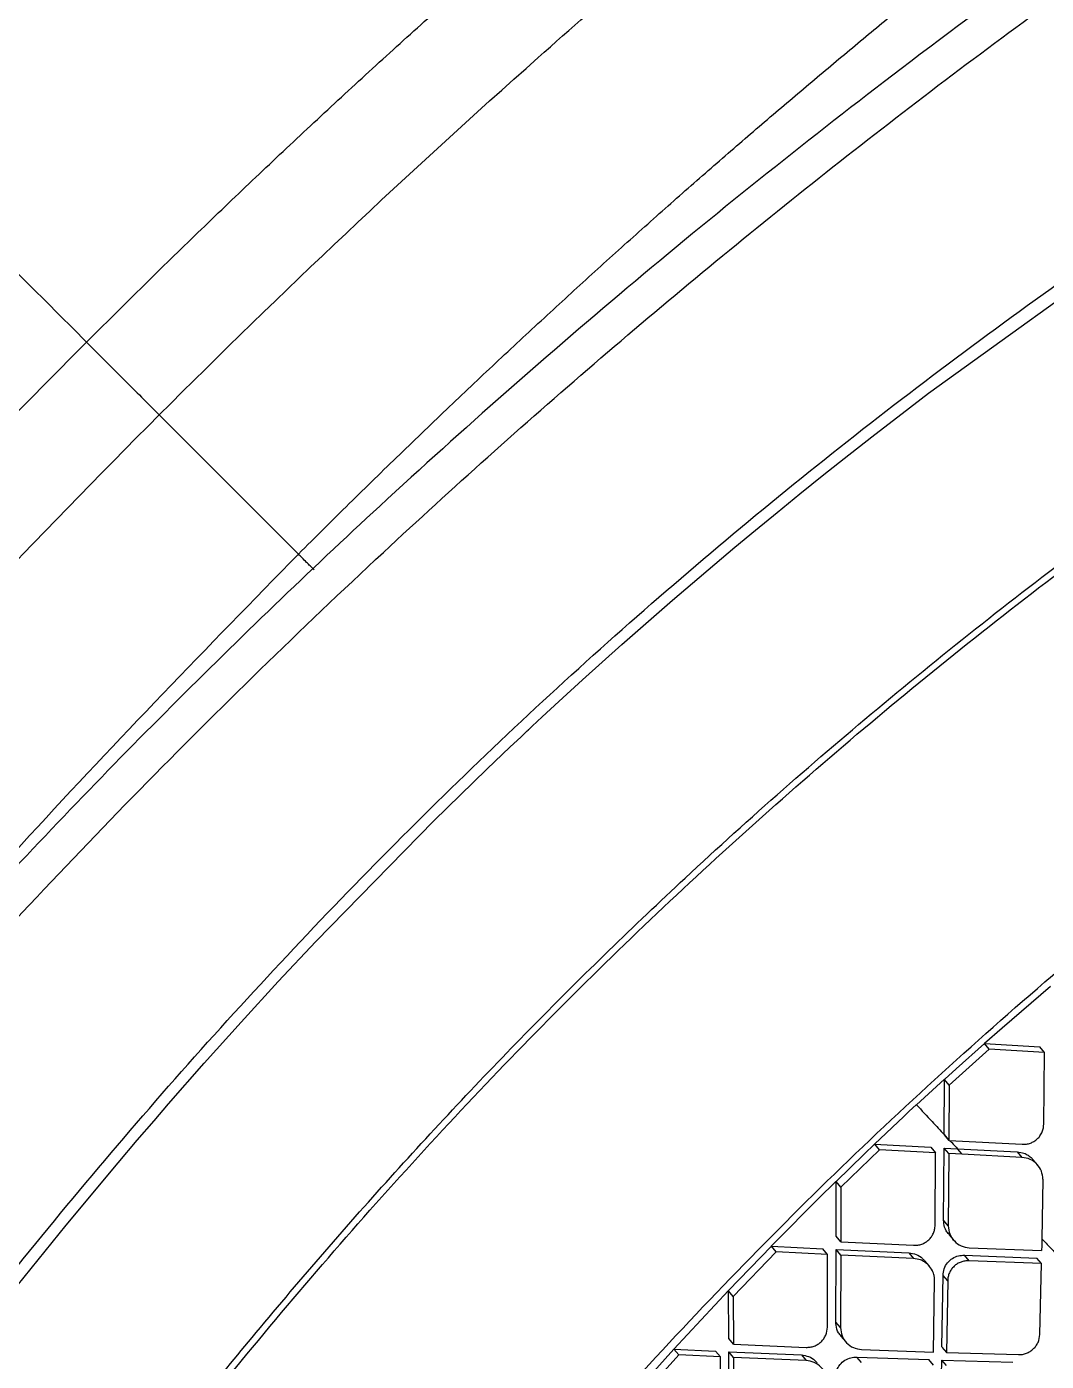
# Model space of a CAD drawing. Extents: x 0 to 84, y -21 to 126.
# Drawn here: x 8.492 to 10.946, y 67.292 to 70.503 of the extents above; entities that cross this region are included whole.
import ezdxf

# ---------------------------------------------------------------- set-up
doc = ezdxf.new("R2010")
doc.units = 0
doc.header["$MEASUREMENT"] = 0
doc.layers.add('1', color=4, linetype='Continuous')

# ---------------------------------------------------------------- blocks, each defined once
blk = doc.blocks.new('PRODIGY')
at = {"layer": '1', "color": 3, "linetype": 'Continuous', "lineweight": 25}
for p, q in [((9.146, 69.2338), (8.8111, 69.5687)), ((10.8399, 68.0946), (10.9563, 68.1946)), ((10.797, 68.057), (10.8399, 68.0946)), ((10.809, 68.043), (10.7122, 67.9563)), ((10.7292, 67.9959), (10.7972, 68.0566)), ((10.7976, 68.0565), (10.9303, 68.0485)), ((10.809, 68.043), (10.7976, 68.0565)), ((10.9417, 68.035), (10.809, 68.043)), ((10.9417, 68.035), (10.9303, 68.0485)), ((10.9399, 67.8619), (10.9417, 68.035)), ((10.6335, 67.9092), (10.701, 67.9708)), ((10.7004, 67.8377), (10.7008, 67.9698)), ((10.7122, 67.9563), (10.7008, 67.9698)), ((10.7018, 67.971), (10.7292, 67.9959)), ((10.7122, 67.9563), (10.7118, 67.8239)), ((10.6164, 67.8934), (10.6333, 67.9091)), ((10.5327, 67.8146), (10.6029, 67.8808)), ((10.6029, 67.8808), (10.6164, 67.8934)), ((10.5081, 67.7907), (10.5329, 67.8144)), ((10.5327, 67.8144), (10.6682, 67.8068)), ((10.5447, 67.8009), (10.5333, 67.8144)), ((10.6682, 67.8068), (10.6796, 67.7934)), ((10.7124, 67.8233), (10.8879, 67.8141)), ((10.4401, 67.7248), (10.5081, 67.7907)), ((10.5447, 67.8009), (10.4514, 67.7108)), ((10.6796, 67.7934), (10.5447, 67.8009)), ((10.6785, 67.6194), (10.6796, 67.7934)), ((10.699, 67.6313), (10.7003, 67.8051)), ((10.7003, 67.8051), (10.7323, 67.8034)), ((10.7116, 67.7917), (10.7003, 67.8051)), ((10.7116, 67.7917), (10.7103, 67.6179)), ((10.7435, 67.79), (10.7116, 67.7917)), ((10.7435, 67.79), (10.7322, 67.8034)), ((10.7325, 67.8034), (10.8763, 67.796)), ((10.8875, 67.7827), (10.7435, 67.79)), ((10.8763, 67.796), (10.8875, 67.7827)), ((10.9257, 67.7638), (10.9145, 67.7771)), ((10.3981, 67.6839), (10.4398, 67.725)), ((10.4401, 67.5929), (10.44, 67.7249)), ((10.4514, 67.7108), (10.44, 67.7244)), ((10.4514, 67.7108), (10.4515, 67.5794)), ((10.938, 67.73), (10.9354, 67.5854)), ((10.2934, 67.5786), (10.3981, 67.6839)), ((10.7103, 67.6179), (10.699, 67.6313)), ((10.4515, 67.5794), (10.4401, 67.5929)), ((10.7114, 67.5973), (10.7226, 67.584)), ((10.1813, 67.4621), (10.2845, 67.5691)), ((10.2962, 67.5555), (10.1927, 67.4483)), ((10.2843, 67.5693), (10.2934, 67.5786)), ((10.2844, 67.5691), (10.4082, 67.5627)), ((10.2962, 67.5555), (10.2847, 67.5691)), ((10.4196, 67.5492), (10.2962, 67.5555)), ((10.4196, 67.5492), (10.4082, 67.5627)), ((10.4192, 67.3744), (10.4196, 67.5492)), ((10.4396, 67.3864), (10.4401, 67.5611)), ((10.4401, 67.5611), (10.6154, 67.5529)), ((10.4515, 67.5477), (10.4401, 67.5611)), ((10.4515, 67.5794), (10.6269, 67.5711)), ((10.6154, 67.5529), (10.6267, 67.5395)), ((10.7607, 67.5652), (10.9349, 67.5583)), ((10.4515, 67.5477), (10.4508, 67.3731)), ((10.6267, 67.5395), (10.4515, 67.5477)), ((10.6648, 67.5207), (10.6536, 67.534)), ((10.7491, 67.5472), (10.9231, 67.5404)), ((10.7603, 67.5339), (10.7491, 67.5471)), ((10.9343, 67.5272), (10.7603, 67.5339)), ((10.9343, 67.5272), (10.9232, 67.5404)), ((10.9304, 67.3565), (10.9343, 67.5272)), ((10.6748, 67.3143), (10.6771, 67.4868)), ((10.6951, 67.3265), (10.6976, 67.4988)), ((10.7088, 67.4855), (10.6976, 67.4988)), ((10.7088, 67.4855), (10.7062, 67.3133)), ((10.0494, 67.3211), (10.1811, 67.4623)), ((10.1819, 67.3467), (10.1813, 67.4621)), ((10.1927, 67.4483), (10.1813, 67.4618)), ((10.1927, 67.4483), (10.1932, 67.3332)), ((10.4508, 67.3731), (10.4396, 67.3864)), ((10.1932, 67.3332), (10.1819, 67.3467)), ((10.1932, 67.3332), (10.368, 67.3256)), ((10.452, 67.3524), (10.4633, 67.3391)), ((10.6951, 67.3264), (10.7062, 67.3133)), ((9.9249, 67.1825), (10.0496, 67.3209)), ((10.0613, 67.3074), (9.9362, 67.1688)), ((10.0495, 67.3209), (10.1502, 67.3162)), ((10.0613, 67.3074), (10.0499, 67.3209)), ((10.1616, 67.3027), (10.0613, 67.3074)), ((10.1502, 67.3162), (10.1616, 67.3027)), ((10.1619, 67.1271), (10.1616, 67.3027)), ((10.182, 67.3147), (10.3566, 67.3073)), ((10.1822, 67.1392), (10.182, 67.3147)), ((10.1933, 67.3013), (10.182, 67.3147)), ((10.1933, 67.3013), (10.1934, 67.1259)), ((10.3679, 67.2939), (10.1933, 67.3013)), ((10.3566, 67.3073), (10.3679, 67.2939)), ((10.4898, 67.3021), (10.6632, 67.2962)), ((10.501, 67.2889), (10.4898, 67.3021)), ((10.5013, 67.3204), (10.6748, 67.3143)), ((10.6743, 67.283), (10.6632, 67.2962)), ((10.6913, 67.1255), (10.6946, 67.2952)), ((10.6946, 67.2952), (10.8655, 67.2903)), ((10.7057, 67.282), (10.6946, 67.2952)), ((10.7062, 67.3133), (10.8789, 67.3081))]:
    blk.add_line(p, q, dxfattribs=at)
at = {"layer": '1', "color": 3, "linetype": 'Continuous', "lineweight": 25, "flags": 128}
for points in [[(8.4358, 67.4321), (8.5872, 67.6199), (8.7119, 67.7695), (8.758, 67.8237), (8.7985, 67.8709), (8.8334, 67.9112), (8.9196, 68.0091), (9.0082, 68.1078), (9.0977, 68.2054), (9.1881, 68.3019), (9.4719, 68.5921), (9.5994, 68.7162), (9.6561, 68.7702), (9.6811, 68.7938), (9.6921, 68.8042), (9.697, 68.8087), (9.6991, 68.8107), (9.7001, 68.8116), (9.7008, 68.8123), (9.7008, 68.8123), (9.7008, 68.8123), (9.7008, 68.8123), (9.7008, 68.8123), (9.7009, 68.8124), (9.7013, 68.8128), (9.7028, 68.8142), (9.7089, 68.8198), (9.7329, 68.8423), (9.7732, 68.8795), (9.8299, 68.9313), (9.9246, 69.0164), (10.0465, 69.123), (10.1964, 69.2502), (10.246, 69.2915), (10.2983, 69.3343), (10.3532, 69.3789), (10.4106, 69.425), (10.4708, 69.4726), (10.5337, 69.5218), (10.5993, 69.5724), (10.6626, 69.6207), (11.1688, 69.9852)], [(10.7004, 67.8367), (10.7068, 67.8292), (10.7118, 67.8233)], [(10.7005, 67.8373), (10.7068, 67.8298), (10.7118, 67.8239)], [(10.9354, 67.5854), (10.9351, 67.5702), (10.9349, 67.5583)]]:
    blk.add_lwpolyline(points, dxfattribs=at)
at = {"layer": '1', "color": 3, "linetype": 'Continuous', "lineweight": 25}
for points, knots in [([(8.636, 69.7438), (8.29, 70.0899), (7.9436, 70.4362), (7.2501, 71.1297), (6.9029, 71.4769), (6.2076, 72.1722), (5.8595, 72.5203), (5.163, 73.2168), (4.8147, 73.5651), (4.4664, 73.9134)], [0, 0, 0, 0, 0.25, 0.25, 0.5, 0.5, 0.75, 0.75, 1, 1, 1, 1]), ([(12.6114, 71.7194), (12.532, 71.6749), (12.3846, 71.5923), (12.1829, 71.4732), (12.0152, 71.3717), (11.879, 71.2871), (11.6569, 71.1468), (11.2257, 70.8633), (10.6189, 70.4274), (9.9528, 69.8955), (9.3686, 69.3815), (8.8371, 68.871), (8.3554, 68.3694), (7.9804, 67.9458), (7.7026, 67.6129), (7.5189, 67.3848), (7.3781, 67.2038), (7.2699, 67.0614), (7.1807, 66.9419), (7.0721, 66.7935), (6.9451, 66.6155), (6.8, 66.4069), (6.6999, 66.2559), (6.6465, 66.1754)], [0, 0, 0, 0, 0.033203, 0.061622, 0.085458, 0.10469, 0.120114, 0.181266, 0.292931, 0.392551, 0.492182, 0.576755, 0.661373, 0.745916, 0.78311, 0.81961, 0.852831, 0.866767, 0.884898, 0.907264, 0.933869, 0.964716, 1, 1, 1, 1]), ([(6.7131, 66.1272), (6.8663, 66.353), (7.1723, 66.804), (7.6724, 67.4508), (8.201, 68.0742), (8.7599, 68.6716), (9.3135, 69.2106), (9.855, 69.6952), (10.3799, 70.1293), (10.9222, 70.5429), (11.4818, 70.9341), (12.0558, 71.3048), (12.4511, 71.5312), (12.6488, 71.6444)], [0, 0, 0, 0, 0.100069, 0.199912, 0.299747, 0.399786, 0.499826, 0.583023, 0.66622, 0.749552, 0.833045, 0.916506, 1, 1, 1, 1]), ([(9.146, 69.2338), (9.1665, 69.2542), (9.2072, 69.2949), (9.2684, 69.3552), (9.3292, 69.4148), (9.3896, 69.4735), (9.4497, 69.5313), (9.5094, 69.5884), (9.5687, 69.6446), (9.6276, 69.7), (9.6861, 69.7545), (9.7443, 69.8083), (9.802, 69.8612), (9.8592, 69.9134), (9.9161, 69.9647), (9.9725, 70.0153), (10.0285, 70.0651), (10.084, 70.1141), (10.1391, 70.1623), (10.1937, 70.2098), (10.2479, 70.2565), (10.3016, 70.3025), (10.3549, 70.3477), (10.4077, 70.3921), (10.46, 70.4358), (10.5118, 70.4788), (10.5631, 70.5211), (10.6139, 70.5626), (10.6641, 70.6034), (10.7139, 70.6434), (10.7632, 70.6828), (10.8119, 70.7214), (10.8601, 70.7593), (10.9077, 70.7965), (10.9548, 70.833), (11.0014, 70.8688), (11.0474, 70.904), (11.0928, 70.9384), (11.1377, 70.9722), (11.182, 71.0053), (11.2257, 71.0378), (11.2689, 71.0696), (11.3116, 71.1008), (11.3536, 71.1313), (11.3951, 71.1612), (11.4361, 71.1905), (11.4764, 71.2192), (11.5162, 71.2473), (11.5553, 71.2747), (11.5939, 71.3016), (11.6319, 71.3279), (11.6693, 71.3535), (11.7061, 71.3786), (11.7423, 71.4032), (11.7779, 71.4271), (11.8129, 71.4505), (11.8472, 71.4734), (11.881, 71.4957), (11.9141, 71.5174), (11.936, 71.5317), (11.9468, 71.5387)], [0, 0, 0, 0, 0.023867, 0.047505, 0.070913, 0.094091, 0.117038, 0.139754, 0.162238, 0.184489, 0.206506, 0.228287, 0.249833, 0.271143, 0.29222, 0.313064, 0.333676, 0.354056, 0.374206, 0.394124, 0.413811, 0.433266, 0.452488, 0.471479, 0.490236, 0.508759, 0.527049, 0.545103, 0.562923, 0.580507, 0.597856, 0.614968, 0.631844, 0.648484, 0.664887, 0.681053, 0.696983, 0.712677, 0.728138, 0.743367, 0.758364, 0.773131, 0.787669, 0.801978, 0.816058, 0.829911, 0.843535, 0.856933, 0.870103, 0.883046, 0.895763, 0.908252, 0.920515, 0.93255, 0.944359, 0.955941, 0.967296, 0.978425, 0.989326, 1, 1, 1, 1]), ([(8.636, 69.7438), (8.6576, 69.7653), (8.7007, 69.8082), (8.7656, 69.8723), (8.8306, 69.936), (8.8959, 69.9993), (8.9613, 70.0623), (9.0269, 70.1248), (9.0926, 70.187), (9.1586, 70.2489), (9.2247, 70.3103), (9.2909, 70.3714), (9.3574, 70.4321), (9.424, 70.4924), (9.4908, 70.5524), (9.5759, 70.6281), (9.6795, 70.7191), (9.8015, 70.8246), (9.9237, 70.9284), (10.046, 71.0305), (10.1683, 71.131), (10.2907, 71.2297), (10.4132, 71.3268), (10.4953, 71.3905), (10.5362, 71.4222)], [0, 0, 0, 0, 0.035996, 0.071937, 0.107824, 0.143657, 0.179437, 0.215165, 0.250841, 0.286467, 0.322043, 0.357569, 0.393047, 0.428477, 0.463859, 0.499195, 0.563203, 0.6268, 0.68999, 0.752778, 0.815169, 0.877166, 0.938775, 1, 1, 1, 1]), ([(8.8111, 69.5687), (9.1065, 69.8642), (9.4106, 70.1511), (9.8795, 70.5671), (10.0381, 70.7033), (10.3598, 70.9706), (10.5231, 71.1016), (10.6886, 71.2294)], [0, 0, 0, 0, 0.5, 0.5, 0.75, 0.75, 1, 1, 1, 1]), ([(7.3347, 65.8858), (7.4677, 66.1007), (7.7338, 66.5307), (8.1731, 67.1494), (8.643, 67.743), (9.145, 68.3063), (9.6773, 68.8378), (10.2429, 69.334), (10.8394, 69.7966), (11.4638, 70.2248), (12.1102, 70.6219), (12.5576, 70.8571), (12.7814, 70.9748)], [0, 0, 0, 0, 0.100262, 0.200594, 0.300842, 0.400493, 0.499762, 0.599107, 0.699009, 0.799378, 0.89967, 1, 1, 1, 1]), ([(7.9017, 65.7551), (7.9103, 65.769), (7.9327, 65.8051), (7.9734, 65.8711), (8.0208, 65.9476), (8.0676, 66.0225), (8.108, 66.0862), (8.147, 66.1462), (8.1867, 66.2066), (8.2594, 66.3157), (8.3648, 66.47), (8.5411, 66.7186), (8.762, 67.0135), (9.0484, 67.3703), (9.3638, 67.7356), (9.7114, 68.1047), (10.1056, 68.4878), (10.5546, 68.8821), (11.0629, 69.2814), (11.5347, 69.6133), (11.9594, 69.8864), (12.2332, 70.0504), (12.4138, 70.1537), (12.4983, 70.2013), (12.5835, 70.2483), (12.6665, 70.2935), (12.7519, 70.3391), (12.8362, 70.3828), (12.8948, 70.4132), (12.9219, 70.4272)], [0, 0, 0, 0, 0.0070154, 0.0183633, 0.0334229, 0.0458502, 0.0564362, 0.0659719, 0.0767348, 0.0876127, 0.1225496, 0.1573381, 0.2190684, 0.2814673, 0.3546836, 0.4272194, 0.5001153, 0.5918224, 0.6850474, 0.7791456, 0.8408839, 0.9031276, 0.9169639, 0.9307217, 0.945004, 0.9589917, 0.971501, 0.9868277, 1, 1, 1, 1]), ([(7.9164, 65.7461), (8.0394, 65.9433), (8.2852, 66.3374), (8.6932, 66.9027), (9.128, 67.4459), (9.591, 67.9625), (10.0829, 68.4482), (10.6026, 68.9028), (11.1499, 69.3269), (11.7222, 69.7203), (12.3146, 70.0864), (12.7249, 70.3035), (12.93, 70.412)], [0, 0, 0, 0, 0.100345, 0.20059, 0.300906, 0.400755, 0.500092, 0.599381, 0.699069, 0.799349, 0.899659, 1, 1, 1, 1]), ([(6.9576, 67.8436), (6.9745, 67.8654), (7.0082, 67.9091), (7.0593, 67.9743), (7.1108, 68.0396), (7.1629, 68.1049), (7.2155, 68.1701), (7.2685, 68.2354), (7.322, 68.3006), (7.376, 68.3658), (7.4305, 68.431), (7.4855, 68.4962), (7.541, 68.5614), (7.597, 68.6266), (7.6535, 68.6918), (7.7105, 68.757), (7.7882, 68.8451), (7.8872, 68.9559), (8.0081, 69.0888), (8.1305, 69.2211), (8.2546, 69.3528), (8.3802, 69.4839), (8.5073, 69.6144), (8.5931, 69.7006), (8.636, 69.7438)], [0, 0, 0, 0, 0.032557, 0.065231, 0.09802, 0.130927, 0.163952, 0.197096, 0.230359, 0.263742, 0.297245, 0.33087, 0.364617, 0.398487, 0.43248, 0.466598, 0.50084, 0.571439, 0.642265, 0.713324, 0.784621, 0.856162, 0.927954, 1, 1, 1, 1]), ([(8.636, 69.7438), (8.6547, 69.7251), (8.6733, 69.7065), (8.7089, 69.6709), (8.7259, 69.6539), (8.7567, 69.6231), (8.7706, 69.6092), (8.7942, 69.5856), (8.8039, 69.5759), (8.8111, 69.5687)], [0, 0, 0, 0, 0.25, 0.25, 0.5, 0.5, 0.75, 0.75, 1, 1, 1, 1]), ([(8.684, 65.5752), (8.8226, 65.7863), (9.0999, 66.2086), (9.5651, 66.8073), (10.0648, 67.377), (10.6018, 67.9117), (11.1739, 68.4082), (11.7778, 68.8647), (12.4078, 69.2848), (12.8484, 69.5306), (13.0687, 69.6535)], [0, 0, 0, 0, 0.125001, 0.250001, 0.375003, 0.499997, 0.624991, 0.749994, 0.874996, 1, 1, 1, 1]), ([(7.1504, 67.6912), (7.2783, 67.8567), (7.4093, 68.02), (7.6765, 68.3418), (7.8128, 68.5003), (8.2287, 68.9692), (8.5157, 69.2733), (8.8111, 69.5687)], [0, 0, 0, 0, 0.25, 0.25, 0.5, 0.5, 1, 1, 1, 1]), ([(7.4412, 67.2837), (7.4652, 67.3165), (7.6089, 67.5123), (7.9571, 67.9407), (8.494, 68.5654), (8.9279, 69.0103), (9.146, 69.2338)], [0, 0, 0, 0, 0.047093, 0.281109, 0.638775, 1, 1, 1, 1]), ([(9.184, 69.1958), (9.1776, 69.2022), (9.1616, 69.2182), (9.1519, 69.228), (9.146, 69.2338)], [0, 0, 0, 0, 0.396336, 1, 1, 1, 1]), ([(9.9071, 61.4994), (10.0344, 61.6178), (10.2936, 61.8591), (10.674, 62.2138), (11.0381, 62.5536), (11.3708, 62.8642), (11.6721, 63.1456), (11.9421, 63.3978), (12.2073, 63.6454), (12.4768, 63.8969), (12.7617, 64.1627), (13.0468, 64.4283), (13.3194, 64.6822), (13.5794, 64.9241), (13.829, 65.1563), (14.0937, 65.4023), (14.3852, 65.673), (14.7122, 65.9766), (15.0677, 66.3063), (15.4502, 66.6609), (15.8584, 67.0394), (16.2987, 67.448), (16.7561, 67.8725), (17.0665, 68.1614), (17.2195, 68.3038)], [0, 0, 0, 0, 0.052205, 0.106329, 0.156158, 0.201702, 0.242965, 0.279941, 0.312633, 0.351893, 0.390616, 0.429625, 0.468921, 0.502488, 0.536262, 0.571311, 0.611052, 0.65574, 0.705379, 0.756722, 0.812476, 0.872629, 0.937199, 1, 1, 1, 1]), ([(10.6336, 67.9092), (10.6461, 67.8957), (10.6686, 67.8717), (10.691, 67.8477), (10.7009, 67.8372)], [0, 0, 0, 0, 0.560236, 1, 1, 1, 1]), ([(10.8879, 67.8141), (10.8914, 67.8141), (10.8981, 67.8141), (10.9079, 67.8167), (10.9167, 67.8209), (10.9246, 67.8268), (10.9314, 67.8344), (10.9364, 67.8435), (10.9394, 67.8528), (10.9397, 67.859), (10.9399, 67.8619)], [0, 0, 0, 0, 0.131909, 0.257694, 0.377994, 0.499433, 0.623943, 0.760959, 0.889951, 1, 1, 1, 1]), ([(10.7118, 67.8233), (10.7118, 67.8234), (10.7118, 67.8236), (10.7118, 67.8238), (10.7118, 67.8239)], [0, 0, 0, 0, 0.560828, 1, 1, 1, 1]), ([(10.7124, 67.8233), (10.7123, 67.8233), (10.7121, 67.8233), (10.7118, 67.8233), (10.7118, 67.8233)], [0, 0, 0, 0, 0.562679, 1, 1, 1, 1]), ([(10.7139, 67.8232), (10.7155, 67.8216), (10.7216, 67.815), (10.7277, 67.8084), (10.7324, 67.8035)], [0, 0, 0, 0, 0.247631, 1, 1, 1, 1]), ([(10.8763, 67.796), (10.8818, 67.7953), (10.8911, 67.7939), (10.9029, 67.7876), (10.9104, 67.7822), (10.9136, 67.7778), (10.9143, 67.7769)], [0, 0, 0, 0, 0.3737319, 0.6248494, 0.9185599, 1, 1, 1, 1]), ([(10.938, 67.73), (10.9373, 67.7367), (10.9359, 67.7501), (10.9243, 67.767), (10.9078, 67.7794), (10.8943, 67.7816), (10.8875, 67.7827)], [0, 0, 0, 0, 0.248505, 0.500092, 0.751526, 1, 1, 1, 1]), ([(10.6269, 67.5711), (10.6303, 67.5711), (10.6369, 67.5712), (10.6466, 67.5737), (10.6555, 67.578), (10.6634, 67.584), (10.6699, 67.5915), (10.6747, 67.6001), (10.6778, 67.6095), (10.6782, 67.616), (10.6785, 67.6194)], [0, 0, 0, 0, 0.12935, 0.251405, 0.376178, 0.499384, 0.622597, 0.747692, 0.870022, 1, 1, 1, 1]), ([(10.712, 67.5978), (10.7097, 67.6004), (10.7031, 67.6077), (10.6995, 67.62), (10.6991, 67.6288), (10.699, 67.6313)], [0, 0, 0, 0, 0.285592, 0.797988, 1, 1, 1, 1]), ([(10.7103, 67.6179), (10.711, 67.6112), (10.7125, 67.5977), (10.724, 67.5808), (10.7405, 67.5684), (10.754, 67.5663), (10.7607, 67.5652)], [0, 0, 0, 0, 0.248745, 0.500489, 0.751999, 1, 1, 1, 1]), ([(10.9355, 67.587), (10.9424, 67.5796), (10.9576, 67.5634), (10.9728, 67.5473), (10.9811, 67.5385)], [0, 0, 0, 0, 0.453183, 1, 1, 1, 1]), ([(10.6154, 67.5529), (10.6214, 67.552), (10.6333, 67.5501), (10.6464, 67.5425), (10.6514, 67.5356), (10.653, 67.5335)], [0, 0, 0, 0, 0.408843, 0.816842, 1, 1, 1, 1]), ([(10.6771, 67.4868), (10.6772, 67.4872), (10.6773, 67.4884), (10.6771, 67.4923), (10.676, 67.4997), (10.6719, 67.5113), (10.6639, 67.5227), (10.6536, 67.5311), (10.6417, 67.5374), (10.6323, 67.5387), (10.6267, 67.5395)], [0, 0, 0, 0, 0.016034, 0.045198, 0.143627, 0.295622, 0.50109, 0.657482, 0.792852, 1, 1, 1, 1]), ([(10.6976, 67.4988), (10.6981, 67.5042), (10.6993, 67.5151), (10.7077, 67.5296), (10.7199, 67.5403), (10.7343, 67.5466), (10.7443, 67.547), (10.7491, 67.5472)], [0, 0, 0, 0, 0.209582, 0.419567, 0.620326, 0.816245, 1, 1, 1, 1]), ([(10.7603, 67.5339), (10.7569, 67.5338), (10.7503, 67.5337), (10.7407, 67.5311), (10.7318, 67.5269), (10.7239, 67.5208), (10.7174, 67.5134), (10.7126, 67.5048), (10.7095, 67.4954), (10.709, 67.4889), (10.7088, 67.4855)], [0, 0, 0, 0, 0.129619, 0.251361, 0.376355, 0.499368, 0.622462, 0.747764, 0.869807, 1, 1, 1, 1]), ([(18.6647, 67.4283), (18.3332, 67.2006), (17.6736, 66.7476), (16.7295, 66.0094), (15.8109, 65.2516), (14.9176, 64.4679), (14.0492, 63.67), (13.2016, 62.8605), (12.3829, 62.0294), (11.5877, 61.1661), (11.0913, 60.5598), (10.8417, 60.2549)], [0, 0, 0, 0, 0.113392, 0.225638, 0.337341, 0.448782, 0.560232, 0.669481, 0.778832, 0.888787, 1, 1, 1, 1]), ([(10.368, 67.3256), (10.3714, 67.3257), (10.378, 67.3258), (10.3876, 67.3284), (10.3965, 67.3327), (10.4043, 67.3388), (10.4107, 67.3464), (10.4173, 67.358), (10.4184, 67.3678), (10.4192, 67.3744)], [0, 0, 0, 0, 0.129178, 0.251521, 0.376235, 0.499677, 0.622885, 0.748368, 1, 1, 1, 1]), ([(10.4526, 67.3529), (10.4504, 67.3554), (10.4439, 67.3626), (10.4401, 67.3749), (10.4397, 67.3838), (10.4396, 67.3864)], [0, 0, 0, 0, 0.2775296, 0.7892798, 1, 1, 1, 1]), ([(10.4508, 67.3731), (10.4516, 67.3664), (10.4531, 67.3528), (10.4647, 67.3359), (10.4811, 67.3235), (10.4946, 67.3214), (10.5013, 67.3204)], [0, 0, 0, 0, 0.249104, 0.50109, 0.752393, 1, 1, 1, 1]), ([(10.8789, 67.3081), (10.8823, 67.3082), (10.8888, 67.3084), (10.8984, 67.3111), (10.9072, 67.3155), (10.915, 67.3215), (10.9215, 67.3289), (10.9283, 67.3404), (10.9296, 67.35), (10.9304, 67.3565)], [0, 0, 0, 0, 0.129021, 0.251378, 0.376461, 0.500097, 0.623722, 0.749113, 1, 1, 1, 1]), ([(10.3566, 67.3073), (10.3626, 67.3064), (10.3744, 67.3046), (10.3875, 67.297), (10.3925, 67.2902), (10.3941, 67.288)], [0, 0, 0, 0, 0.40678, 0.812715, 1, 1, 1, 1]), ([(10.4184, 67.2412), (10.4176, 67.2479), (10.4162, 67.2614), (10.4046, 67.2784), (10.3881, 67.2907), (10.3746, 67.2929), (10.3679, 67.2939)], [0, 0, 0, 0, 0.248997, 0.500983, 0.752304, 1, 1, 1, 1]), ([(10.4387, 67.2533), (10.4392, 67.2588), (10.4404, 67.2697), (10.4488, 67.2844), (10.461, 67.2953), (10.4753, 67.3015), (10.4851, 67.302), (10.4898, 67.3022)], [0, 0, 0, 0, 0.211093, 0.422647, 0.624389, 0.820328, 1, 1, 1, 1])]:
    blk.add_open_spline(points, degree=3, knots=knots, dxfattribs=at)

msp = doc.modelspace()

# ---------------------------------------------------------------- block references
at = {"layer": '1'}
msp.add_blockref('PRODIGY', (0, 0), dxfattribs=at)

doc.saveas('drawing.dxf')
